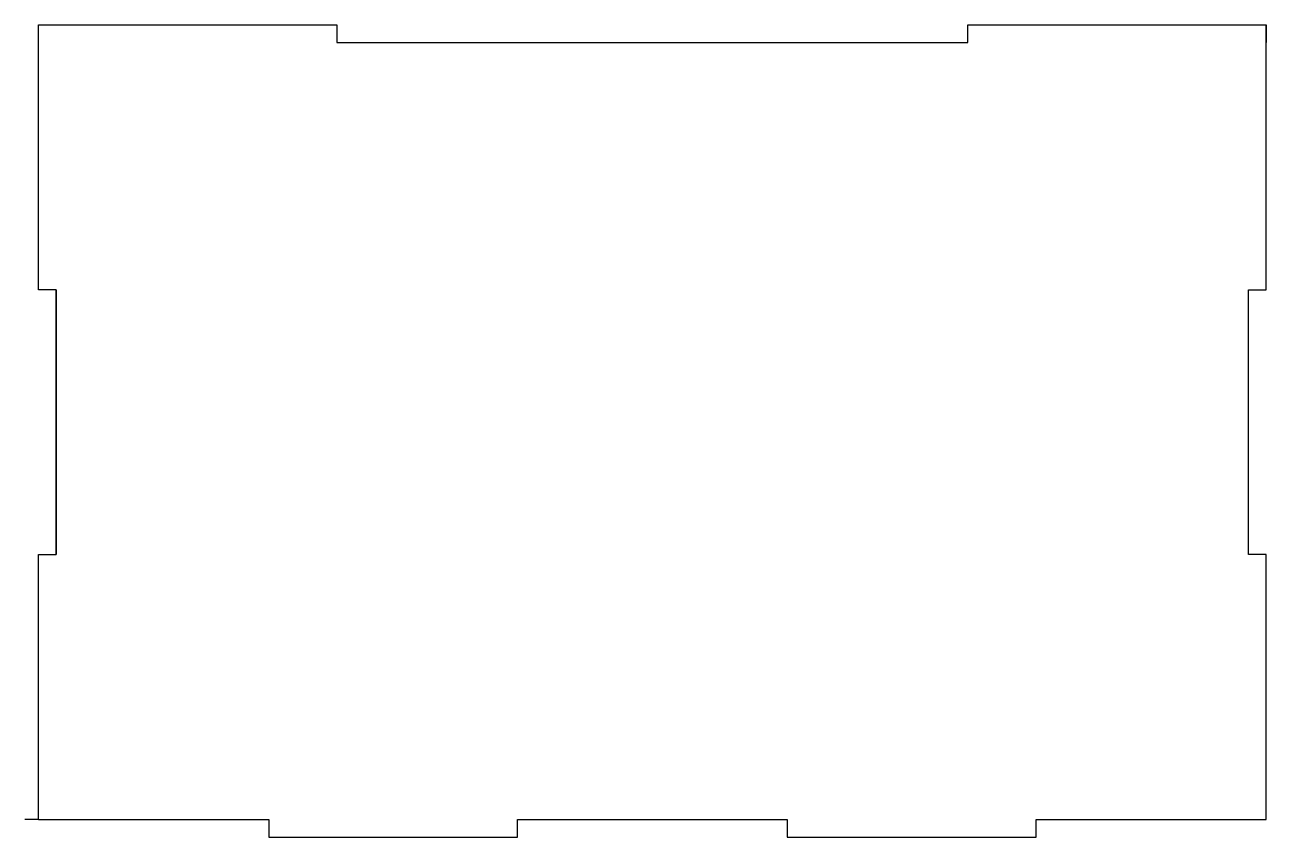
# Model space of a CAD drawing. Header units: millimetres. Extents: x -71 to 69, y 38 to 130.
import ezdxf

# ---------------------------------------------------------------- set-up
doc = ezdxf.new("R2010")
doc.units = ezdxf.units.MM

msp = doc.modelspace()

# ---------------------------------------------------------------- linework, layer by layer
for p, q in [((69.5, 130), (69.5, 128)), ((-67.5, 100), (-67.5, 70)), ((-67.5, 70), (-67.5, 100)), ((-69.5, 40), (-69.5, 70)), ((-69.5, 70), (-67.5, 70)), ((-69.5, 40), (-71.05, 40))]:
    msp.add_line(p, q)
for points in [[(-67.5, 100), (-69.5, 100), (-69.5, 130), (-35.72, 130), (-35.72, 128), (35.72, 128), (35.72, 130), (69.5, 130)], [(-69.5, 40), (-43.44, 40), (-43.44, 38), (-15.27, 38), (-15.27, 40), (15.27, 40), (15.27, 38), (43.44, 38), (43.44, 40), (69.5, 40), (69.5, 70), (67.5, 70), (67.5, 100), (69.5, 100), (69.5, 130)]]:
    msp.add_lwpolyline(points)

doc.saveas('drawing.dxf')
